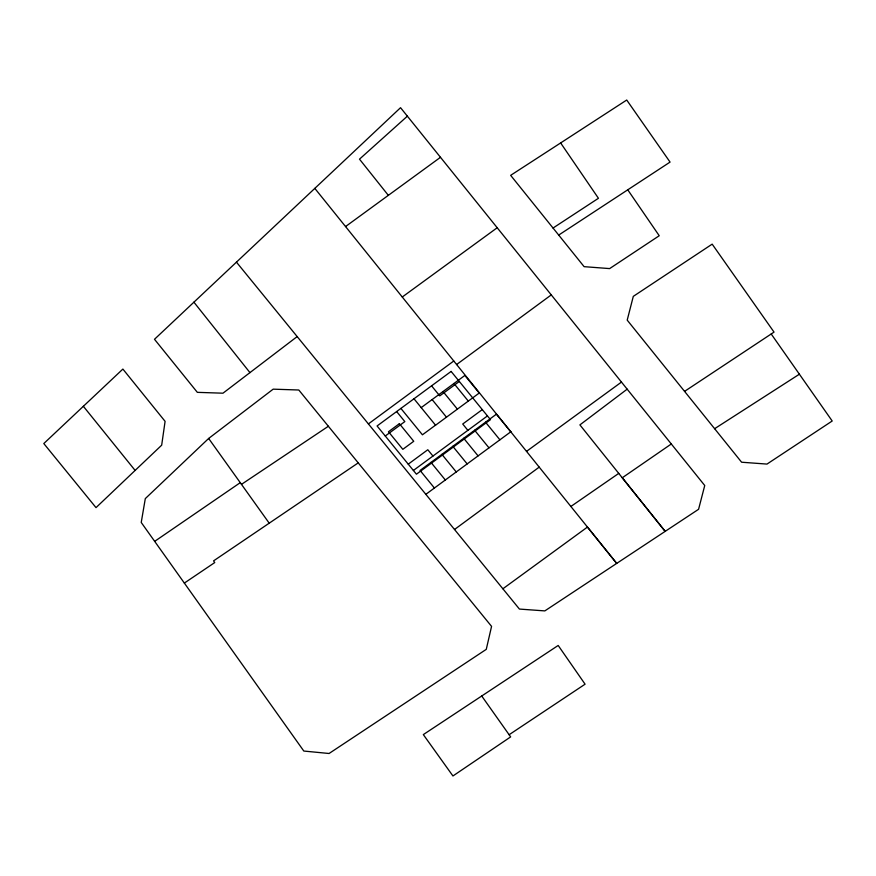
<?xml version="1.0" encoding="UTF-8"?>
<svg xmlns="http://www.w3.org/2000/svg" width="876" height="876" viewBox="0 0 876 876"><rect width="100%" height="100%" fill="white"/><g stroke="black" fill="none" stroke-linecap="round" stroke-linejoin="round"><path stroke-width="1.31" d="M135.123 470.423L96.01 507.631L43.8 443.552L122.881 369.07L165.093 421.345L161.677 445.183L135.123 470.423L83.362 406.3M208.652 438.46L145.306 498.608L141.233 522.457L303.819 751.05L329.069 753.491L486.268 649.357L491.567 626.373L298.804 390.006L273.17 389.163L208.652 438.46L269.217 523.18M236.454 262.143L519.424 609.072L544.839 610.9L698.577 509.295L704.742 485.512L400.54 107.693L154.494 339.286L197.341 392.349L222.975 393.193L297.161 336.592M407.384 116.169L359.499 159.158L388.342 195.348M627.161 389.174L579.901 424.893L665.18 531.371L622.278 477.77L671.312 443.979M368.402 423.907L453.768 361.011M421.203 407.614L464.849 375.465L479.216 393.05L435.569 425.21L413.987 398.777M385.276 436.007L404.832 421.597L396.642 411.556M459.32 381.465L439.752 395.875L431.561 385.834M435.525 425.156L422.429 434.803L400.901 408.424M408.249 464.16L427.806 449.749L432.952 456.046M482.293 409.607L462.725 424.017L467.872 430.335M413.384 470.456L487.439 415.925M425.845 494.338L510.817 431.78M454.524 529.487L539.2 467.138M456.604 364.536L551.278 294.894M345.571 226.545L440.497 157.297M402.292 296.986L497.218 227.738M526.531 451.359L621.489 382.067M502.89 588.771L587.446 527.078L616.726 563.421L314.812 188.373M570.878 506.47L618.752 473.39M154.691 541.346L240.232 482.676M358.24 462.867L213.58 560.87L214.73 562.567L184.332 583.087M241.469 484.362L328.39 426.251M509.131 734.723L585.08 684.189L558.187 645.459L423.327 734.603L452.936 775.972L510.653 736.891L481.723 696.004M684.561 391.375L774.034 332.113L712.177 244.141L633.304 296.362L627.205 320.134L741.611 462.221L766.982 464.083L832.2 421.006L771.208 333.997M553.041 228.034L598.439 198.283L560.64 142.941L510.653 175.342L584.117 266.665L609.641 268.593L659.234 235.732L627.753 189.818L558.713 235.064M627.753 189.818L670.063 162.093L626.723 100.028L560.64 142.941M714.619 428.703L799.394 374.205M510.796 431.748L496.44 414.162L420.064 470.434L434.419 488.031M453.943 383.502L468.299 401.088M485.534 422.199L499.889 439.796M443.026 391.539L457.392 409.125M474.617 430.236L488.972 447.833M432.12 399.576L446.475 417.173M463.711 438.274L478.066 455.87M452.793 446.322L467.149 463.908M441.887 454.359L456.243 471.945M430.97 462.397L445.326 479.982M193.903 302.176L249.956 372.629M451.118 371.424L377.074 425.966L416.439 474.201L490.483 419.648L451.118 371.424M399.379 423.688L388.473 431.737L402.829 449.322L413.746 441.285L399.379 423.688"/></g></svg>
